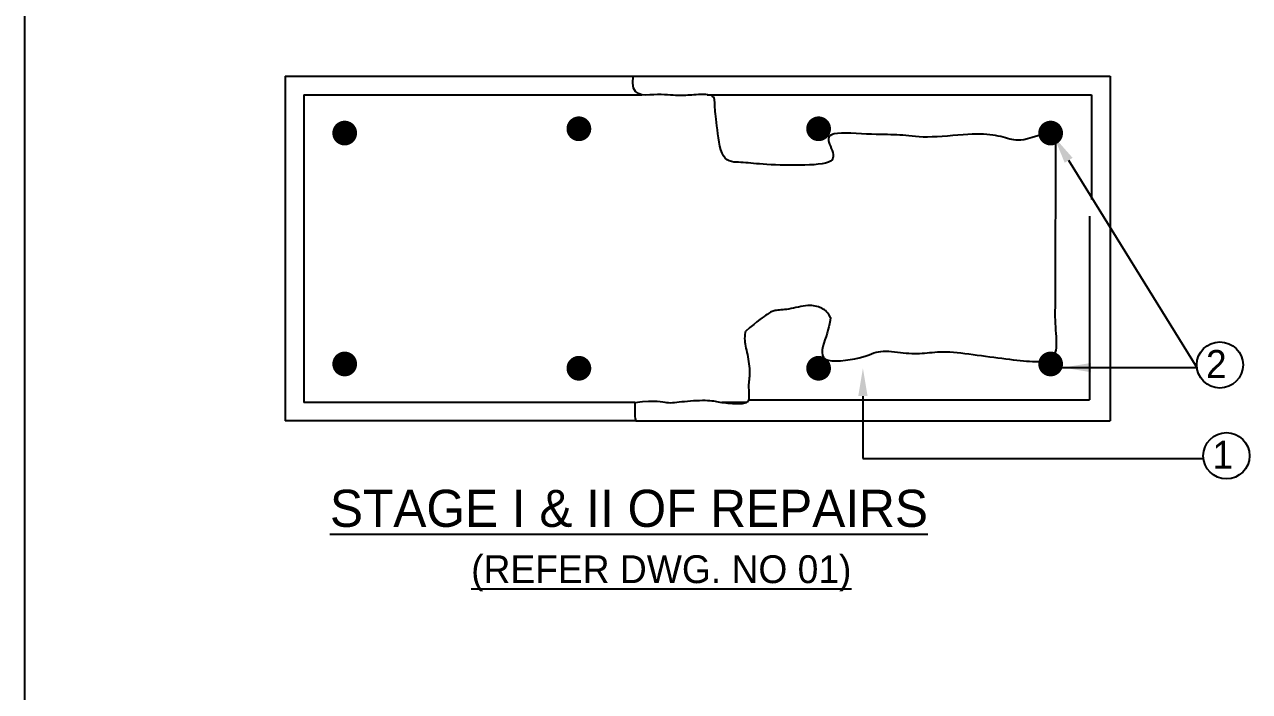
# Model space of a CAD drawing. Header units: millimetres. Extents: x -8855 to 105318, y -17958 to 67465.
# Drawn here: x 12648 to 20575, y 49284 to 53598 of the extents above; entities that cross this region are included whole.
import ezdxf
from ezdxf.lldxf.tags import DXFTag

# ---------------------------------------------------------------- set-up
doc = ezdxf.new("R2010")
doc.units = ezdxf.units.MM
doc.header["$LTSCALE"] = 25
for name, color, linetype in [('DIM', 5, 'Continuous'), ('REN', 3, 'Continuous'), ('TEXT', 2, 'Continuous')]:
    doc.layers.add(name, color=color, linetype=linetype)
doc.styles.add('ROMANS', font='stylu.ttf')
tags = doc.linetypes.add('HIDDEN2', pattern=[4.7625, 3.175, -1.5875]).pattern_tags.tags
tags[6:7] = [DXFTag(74, 4), DXFTag(75, 0), DXFTag(340, '0'), DXFTag(46, 1.0), DXFTag(50, 0.0), DXFTag(44, 0.0), DXFTag(45, 0.0)]
tags[4:5] = [DXFTag(74, 4), DXFTag(75, 0), DXFTag(340, '0'), DXFTag(46, 1.0), DXFTag(50, 0.0), DXFTag(44, 0.0), DXFTag(45, 0.0)]

msp = doc.modelspace()

# ---------------------------------------------------------------- linework, layer by layer
for p, q in [((12648.00133, 67465.18411), (12648.00133, 39229.87558)), ((14334.64509, 53264.27444), (14334.64509, 51034.08608)), ((14334.64509, 53264.27444), (16585.80595, 53264.27444)), ((14454.64509, 53144.27444), (14454.64509, 51154.08608)), ((14454.64509, 53144.27444), (16642.8565, 53144.27444)), ((16597.99868, 51154.08608), (14454.64509, 51154.08608)), ((17320.08597, 51154.08608), (17160.01886, 51154.08608)), ((16604.03362, 51034.08608), (14334.64509, 51034.08608))]:
    msp.add_line(p, q)
at = {"linetype": 'HIDDEN2'}
for p, q in [((16585.80595, 53264.27444), (19673.2344, 53264.27444)), ((19673.2344, 53264.27444), (19673.2344, 52584.37314)), ((17064.61424, 53144.27444), (19553.2344, 53144.27444)), ((19553.2344, 53144.27444), (19553.2344, 52466.21761)), ((19673.2344, 52584.37314), (19673.2344, 51034.08608)), ((19540.17925, 52357.92866), (19540.17925, 51170.20247)), ((17334.08251, 51170.20247), (19540.17925, 51170.20247)), ((16604.03362, 51034.08608), (19673.2344, 51034.08608))]:
    msp.add_line(p, q, dxfattribs=at)
for points in [[(19248.0951, 52892.87311), (19204.54505, 52877.87953), (19168.5882, 52866.53113), (19139.12271, 52858.41397), (19115.04671, 52853.11407), (19095.25836, 52850.2175), (19078.65581, 52849.31028), (19064.1372, 52849.97847), (19050.60069, 52851.8081), (19037.11309, 52854.42743), (19023.41591, 52857.63354), (19009.41934, 52861.26573), (18995.03356, 52865.16327), (18980.16875, 52869.16546), (18964.7351, 52873.11159), (18948.64278, 52876.84096), (18931.80199, 52880.19284), (18914.10794, 52883.03082), (18895.39595, 52885.31566), (18875.4864, 52887.03241), (18854.19965, 52888.16611), (18831.35607, 52888.70182), (18806.77601, 52888.62459), (18780.27984, 52887.91946), (18751.68794, 52886.57149), (18720.94914, 52884.6031), (18688.52627, 52882.1862), (18655.01062, 52879.53011), (18620.99349, 52876.84412), (18587.06617, 52874.33753), (18553.81997, 52872.21963), (18521.84619, 52870.69973), (18491.73611, 52869.98712), (18463.93136, 52870.22258), (18438.27473, 52871.27281), (18414.45937, 52872.93598), (18392.17838, 52875.01028), (18371.12491, 52877.29387), (18350.99206, 52879.58494), (18331.47296, 52881.68165), (18312.26074, 52883.3822), (18293.04079, 52884.54308), (18273.46751, 52885.25421), (18253.18761, 52885.66379), (18231.84777, 52885.92006), (18209.09467, 52886.17125), (18184.575, 52886.56558), (18157.93544, 52887.25129), (18128.82269, 52888.3766), (18097.12146, 52890.01087), (18063.66863, 52891.90787), (18029.53911, 52893.74254), (17995.80782, 52895.18979), (17963.54966, 52895.92453), (17933.83955, 52895.62167), (17907.75239, 52893.95614), (17886.36311, 52890.60283), (17870.45317, 52885.3276), (17859.63032, 52878.25995), (17853.20884, 52869.62033), (17850.50303, 52859.62916), (17850.8272, 52848.50689), (17853.49563, 52836.47394), (17857.82263, 52823.75077), (17863.12249, 52810.55779), (17868.72041, 52797.11668), (17873.9852, 52783.65398), (17878.29657, 52770.39747), (17881.03422, 52757.57493), (17881.57787, 52745.41413), (17879.30723, 52734.14284), (17873.602, 52723.98885), (17863.84189, 52715.17992), (17849.60069, 52707.8806), (17831.22851, 52702.00246), (17809.26952, 52697.39385), (17784.2679, 52693.9031), (17756.76784, 52691.37856), (17727.31351, 52689.66857), (17696.4491, 52688.62147), (17664.71878, 52688.08561), (17632.63183, 52687.92999), (17600.55795, 52688.1063), (17568.8319, 52688.5869), (17537.78848, 52689.34415), (17507.76247, 52690.3504), (17479.08865, 52691.57802), (17452.10179, 52692.99936), (17427.1367, 52694.58678), (17404.41747, 52696.3057), (17383.72556, 52698.09385), (17364.73174, 52699.88199), (17347.1068, 52701.60091), (17330.5215, 52703.1814), (17314.64663, 52704.55424), (17299.15296, 52705.6502), (17283.71128, 52706.40006), (17268.08765, 52706.84421), (17252.42937, 52707.46141), (17236.97901, 52708.84001), (17221.97917, 52711.56838), (17207.67244, 52716.23486), (17194.30138, 52723.42782), (17182.1086, 52733.73561), (17171.33667, 52747.74659), (17162.15644, 52765.81188), (17154.45176, 52787.33371), (17148.03474, 52811.47706), (17142.71748, 52837.4069), (17138.31209, 52864.28821), (17134.63069, 52891.286), (17131.48537, 52917.56523), (17128.68825, 52942.29089), (17126.08763, 52964.80298), (17123.67654, 52985.14157), (17121.48422, 53003.52175), (17119.53991, 53020.15862), (17117.87284, 53035.26725), (17116.51224, 53049.06275), (17115.48735, 53061.7602), (17114.8274, 53073.57468), (17114.49619, 53084.67423), (17114.19579, 53095.03858), (17113.56284, 53104.60042), (17112.23398, 53113.29243), (17109.84583, 53121.04729), (17106.03504, 53127.79768), (17100.43825, 53133.47628), (17092.69208, 53138.01577), (17082.56992, 53141.38422), (17070.39213, 53143.69123), (17056.61581, 53145.08179), (17041.69808, 53145.70092), (17026.09604, 53145.69359), (17010.26679, 53145.2048), (16994.66744, 53144.37955), (16979.7551, 53143.36283), (16965.86293, 53142.2862), (16952.82833, 53141.22744), (16940.36475, 53140.25089), (16928.18566, 53139.4209), (16916.00452, 53138.80182), (16903.53478, 53138.45799), (16890.4899, 53138.45375), (16876.58334, 53138.85345), (16861.56748, 53139.68147), (16845.35037, 53140.80236), (16827.87898, 53142.04072), (16809.10028, 53143.22113), (16788.96125, 53144.16819), (16767.40886, 53144.70647), (16744.39008, 53144.66058), (16719.85188, 53143.8551), (16693.98211, 53142.45693), (16667.93204, 53142.00214), (16643.09383, 53144.36914), (16620.85963, 53151.43631), (16602.62159, 53165.08203), (16589.77186, 53187.1847), (16583.7026, 53219.62271), (16585.80595, 53264.27444)], [(17864.27135, 51702.96797), (17860.79026, 51682.91354), (17856.81931, 51662.69367), (17852.31968, 51642.39995), (17847.21459, 51621.90525), (17841.42726, 51601.08245), (17834.88091, 51579.80442), (17827.66253, 51558.05447), (17820.51426, 51536.25765), (17814.34198, 51514.9494), (17810.05159, 51494.6652), (17808.549, 51475.9405), (17810.74011, 51459.31077), (17817.53081, 51445.31148), (17829.827, 51434.47809), (17848.17145, 51427.18354), (17871.65444, 51423.1507), (17899.0031, 51421.93993), (17928.94458, 51423.11158), (17960.20603, 51426.22601), (17991.51459, 51430.84356), (18021.59739, 51436.5246), (18049.18159, 51442.82947), (18073.3101, 51449.35981), (18094.28892, 51455.8824), (18112.73983, 51462.2053), (18129.28461, 51468.13658), (18144.54503, 51473.4843), (18159.14288, 51478.05652), (18173.69992, 51481.6613), (18188.83793, 51484.10671), (18205.04061, 51485.27034), (18222.23932, 51485.30788), (18240.22734, 51484.44454), (18258.79794, 51482.90555), (18277.7444, 51480.91612), (18296.86, 51478.70148), (18315.93801, 51476.48683), (18334.77172, 51474.4974), (18353.19512, 51472.91775), (18371.20507, 51471.76976), (18388.83917, 51471.03467), (18406.13499, 51470.69371), (18423.13013, 51470.72812), (18439.86216, 51471.11913), (18456.36868, 51471.84796), (18472.68726, 51472.89585), (18488.88056, 51474.22526), (18505.11143, 51475.72359), (18521.56783, 51477.25945), (18538.43767, 51478.70148), (18555.90888, 51479.91828), (18574.1694, 51480.77849), (18593.40715, 51481.15072), (18613.81008, 51480.90361), (18635.50972, 51479.9433), (18658.41211, 51478.32611), (18682.36692, 51476.14587), (18707.22378, 51473.49643), (18732.83237, 51470.47162), (18759.04234, 51467.16529), (18785.70333, 51463.67128), (18812.66502, 51460.08343), (18839.78018, 51456.48307), (18866.91414, 51452.90147), (18893.93533, 51449.35741), (18920.71222, 51445.86965), (18947.11324, 51442.45697), (18973.00685, 51439.13813), (18998.2615, 51435.9319), (19022.74564, 51432.85704), (19046.3559, 51429.93859), (19069.10167, 51427.22658), (19091.02056, 51424.77734), (19112.15014, 51422.64715), (19132.528, 51420.89232), (19152.19173, 51419.56916), (19171.17891, 51418.73398), (19189.52714, 51418.44307), (19207.24267, 51418.76213), (19224.20648, 51419.79438), (19240.26823, 51421.65243), (19255.27757, 51424.44889), (19269.08417, 51428.29637), (19281.53766, 51433.30748), (19292.48772, 51439.59482), (19301.784, 51447.27101), (19309.32939, 51456.42363), (19315.23979, 51467.04017), (19319.68433, 51479.0831), (19322.83216, 51492.51486), (19324.85241, 51507.29794), (19325.91421, 51523.39479), (19326.18671, 51540.76788), (19325.83904, 51559.37967), (19325.03407, 51579.15509), (19323.90963, 51599.86892), (19322.59725, 51621.2584), (19321.2285, 51643.06078), (19319.93491, 51665.01331), (19318.84805, 51686.85323), (19318.09946, 51708.31778), (19317.8207, 51729.14422), (19318.07754, 51749.08229), (19318.67265, 51767.93181), (19319.34293, 51785.50509), (19319.82528, 51801.61446), (19322.15101, 52875.27262)], [(17864.27135, 51702.96797), (17854.95717, 51718.21856), (17846.49207, 51730.45266), (17838.66977, 51740.10489), (17831.284, 51747.60986), (17824.1285, 51753.4022), (17816.99698, 51757.91651), (17809.6832, 51761.58741), (17801.98086, 51764.84953), (17793.71217, 51768.04297), (17784.8131, 51771.12989), (17775.24809, 51773.9779), (17764.9816, 51776.45464), (17753.97805, 51778.42775), (17742.20188, 51779.76486), (17729.61754, 51780.3336), (17716.18947, 51780.00161), (17701.92143, 51778.69302), (17686.97452, 51776.55795), (17671.54918, 51773.80302), (17655.84582, 51770.63485), (17640.06487, 51767.26006), (17624.40676, 51763.88528), (17609.07192, 51760.71711), (17594.26078, 51757.96218), (17580.14682, 51755.7733), (17566.79577, 51754.08806), (17554.24643, 51752.79023), (17542.5376, 51751.76359), (17531.70805, 51750.89192), (17521.7966, 51750.05898), (17512.84203, 51749.14857), (17504.88313, 51748.04445), (17497.90374, 51746.64009), (17491.66788, 51744.86768), (17485.8846, 51742.66913), (17480.26295, 51739.98631), (17474.512, 51736.76111), (17468.34079, 51732.93543), (17461.45839, 51728.45115), (17453.57384, 51723.25015), (17444.38612, 51717.20452), (17433.55381, 51709.90704), (17420.72541, 51700.8807), (17405.54942, 51689.64849), (17387.67432, 51675.73337), (17366.74862, 51658.65833), (17342.42082, 51637.94635), (17314.3394, 51613.12042)], [(16597.99868, 51154.08608), (16646.94187, 51159.30722), (16686.45098, 51162.01452), (16717.91669, 51162.70654), (16742.7297, 51161.88181), (16762.28066, 51160.03886), (16777.96028, 51157.67625), (16791.15922, 51155.29251), (16803.26818, 51153.38617), (16815.46483, 51152.34922), (16828.07494, 51152.14747), (16841.21125, 51152.64013), (16854.98652, 51153.68646), (16869.51351, 51155.14569), (16884.90498, 51156.87705), (16901.27368, 51158.73979), (16918.73237, 51160.59315), (16937.30924, 51162.31357), (16956.69421, 51163.84631), (16976.49262, 51165.15382), (16996.30982, 51166.19859), (17015.75116, 51166.94306), (17034.42199, 51167.3497), (17051.92765, 51167.38098), (17067.8735, 51166.99936), (17081.99642, 51166.18607), (17094.55953, 51164.99742), (17105.95747, 51163.50848), (17116.58491, 51161.79432), (17126.83648, 51159.93001), (17137.10685, 51157.99063), (17147.79067, 51156.05125), (17159.28258, 51154.18694), (17171.8645, 51152.4634), (17185.36727, 51150.90877), (17199.509, 51149.54182), (17214.0078, 51148.38132), (17228.58178, 51147.44603), (17242.94903, 51146.75474), (17256.82766, 51146.3262), (17269.93577, 51146.17918), (17282.0322, 51146.35748), (17293.03863, 51147.00498), (17302.91748, 51148.2906), (17311.63116, 51150.38326), (17319.14209, 51153.45186), (17325.41268, 51157.66531), (17330.40535, 51163.19255), (17334.08251, 51170.20247), (17336.45356, 51178.78579), (17337.71582, 51188.72041), (17338.11361, 51199.70606), (17337.89122, 51211.44244), (17337.29298, 51223.62925), (17336.56319, 51235.96621), (17335.94615, 51248.15302), (17335.68618, 51259.88939), (17335.96181, 51270.96263), (17336.68847, 51281.51035), (17337.71582, 51291.75778), (17338.89352, 51301.93014), (17340.07121, 51312.25265), (17341.09856, 51322.95052), (17341.82522, 51334.24897), (17342.10085, 51346.37322), (17341.80956, 51359.47654), (17340.97327, 51373.42444), (17339.64837, 51388.01045), (17337.89122, 51403.02813), (17335.75822, 51418.27103), (17333.30574, 51433.5327), (17330.59015, 51448.60668), (17327.66784, 51463.28654), (17324.60772, 51477.41585), (17321.5288, 51491.03843), (17318.56264, 51504.24811), (17315.84079, 51517.13873), (17313.4948, 51529.80413), (17311.65622, 51542.33816), (17310.4566, 51554.83464), (17310.0275, 51567.38743), (17310.44721, 51580.07473), (17311.58105, 51592.91217), (17313.2411, 51605.89976), (17314.3394, 51613.12042)], [(16597.99868, 51154.08608), (16597.94191, 51133.7009), (16597.47371, 51116.41414), (16596.91568, 51101.44591), (16596.5894, 51088.01631), (16596.81647, 51075.34542), (16597.91847, 51062.65336), (16600.21699, 51049.16021), (16604.03362, 51034.08608)]]:
    msp.add_lwpolyline(points)
at = {"layer": 'DIM'}
for p, q in [((19404.43868, 52719.8709), (20235.01504, 51379.16591)), ((19255.34686, 51379.16591), (20235.01504, 51379.16591)), ((18073.26602, 51194.54582), (18073.26602, 50791.97532)), ((18073.26602, 50791.97532), (20276.74169, 50791.97532))]:
    msp.add_line(p, q, dxfattribs=at)
for centre in [(20383.56218, 51395.91753), (20425.28883, 50808.72693)]:
    msp.add_circle(centre, 149.48869, dxfattribs=at)
for points in [[(19378.93597, 52704.07179), (19429.94139, 52735.67001), (19309.64402, 52872.88715)], [(18043.26602, 51194.54582), (18103.26602, 51194.54582), (18073.26602, 51374.54582)], [(19548.79016, 51349.16591), (19548.79016, 51409.16591), (19368.79016, 51379.16591)]]:
    msp.add_solid(points, dxfattribs=at)
at = {"layer": 'REN', "const_width": 80}
for points in [[(14679.91053, 52896.04729, 1), (14759.91053, 52896.04729, 1)], [(16195.23273, 52923.8147, 1), (16275.23273, 52923.8147, 1)], [(17826.54884, 52923.8147, -1), (17746.54884, 52923.8147, -1)], [(19327.96896, 52896.04729, -1), (19247.96896, 52896.04729, -1)], [(14679.91053, 51402.31323, -1), (14759.91053, 51402.31323, -1)], [(16195.23273, 51374.54582, -1), (16275.23273, 51374.54582, -1)], [(17826.54884, 51374.54582, 1), (17746.54884, 51374.54582, 1)], [(19327.96896, 51402.31323, 1), (19247.96896, 51402.31323, 1)]]:
    msp.add_lwpolyline(points, format="xyb", close=True, dxfattribs=at)

# ---------------------------------------------------------------- texts
at = {"layer": 'TEXT', "style": 'ROMANS'}
for s, height, p in [('2', 180, (20293.06698, 51312.60224)), ('1', 180, (20334.79363, 50725.41165)), ('%%USTAGE I & II OF REPAIRS', 240, (14624.43716, 50348.79446)), ('%%U(REFER DWG. NO 01)', 180, (15538.22566, 49984.88004))]:
    msp.add_text(s, height=height, dxfattribs=at).set_placement(p)

doc.saveas('drawing.dxf')
